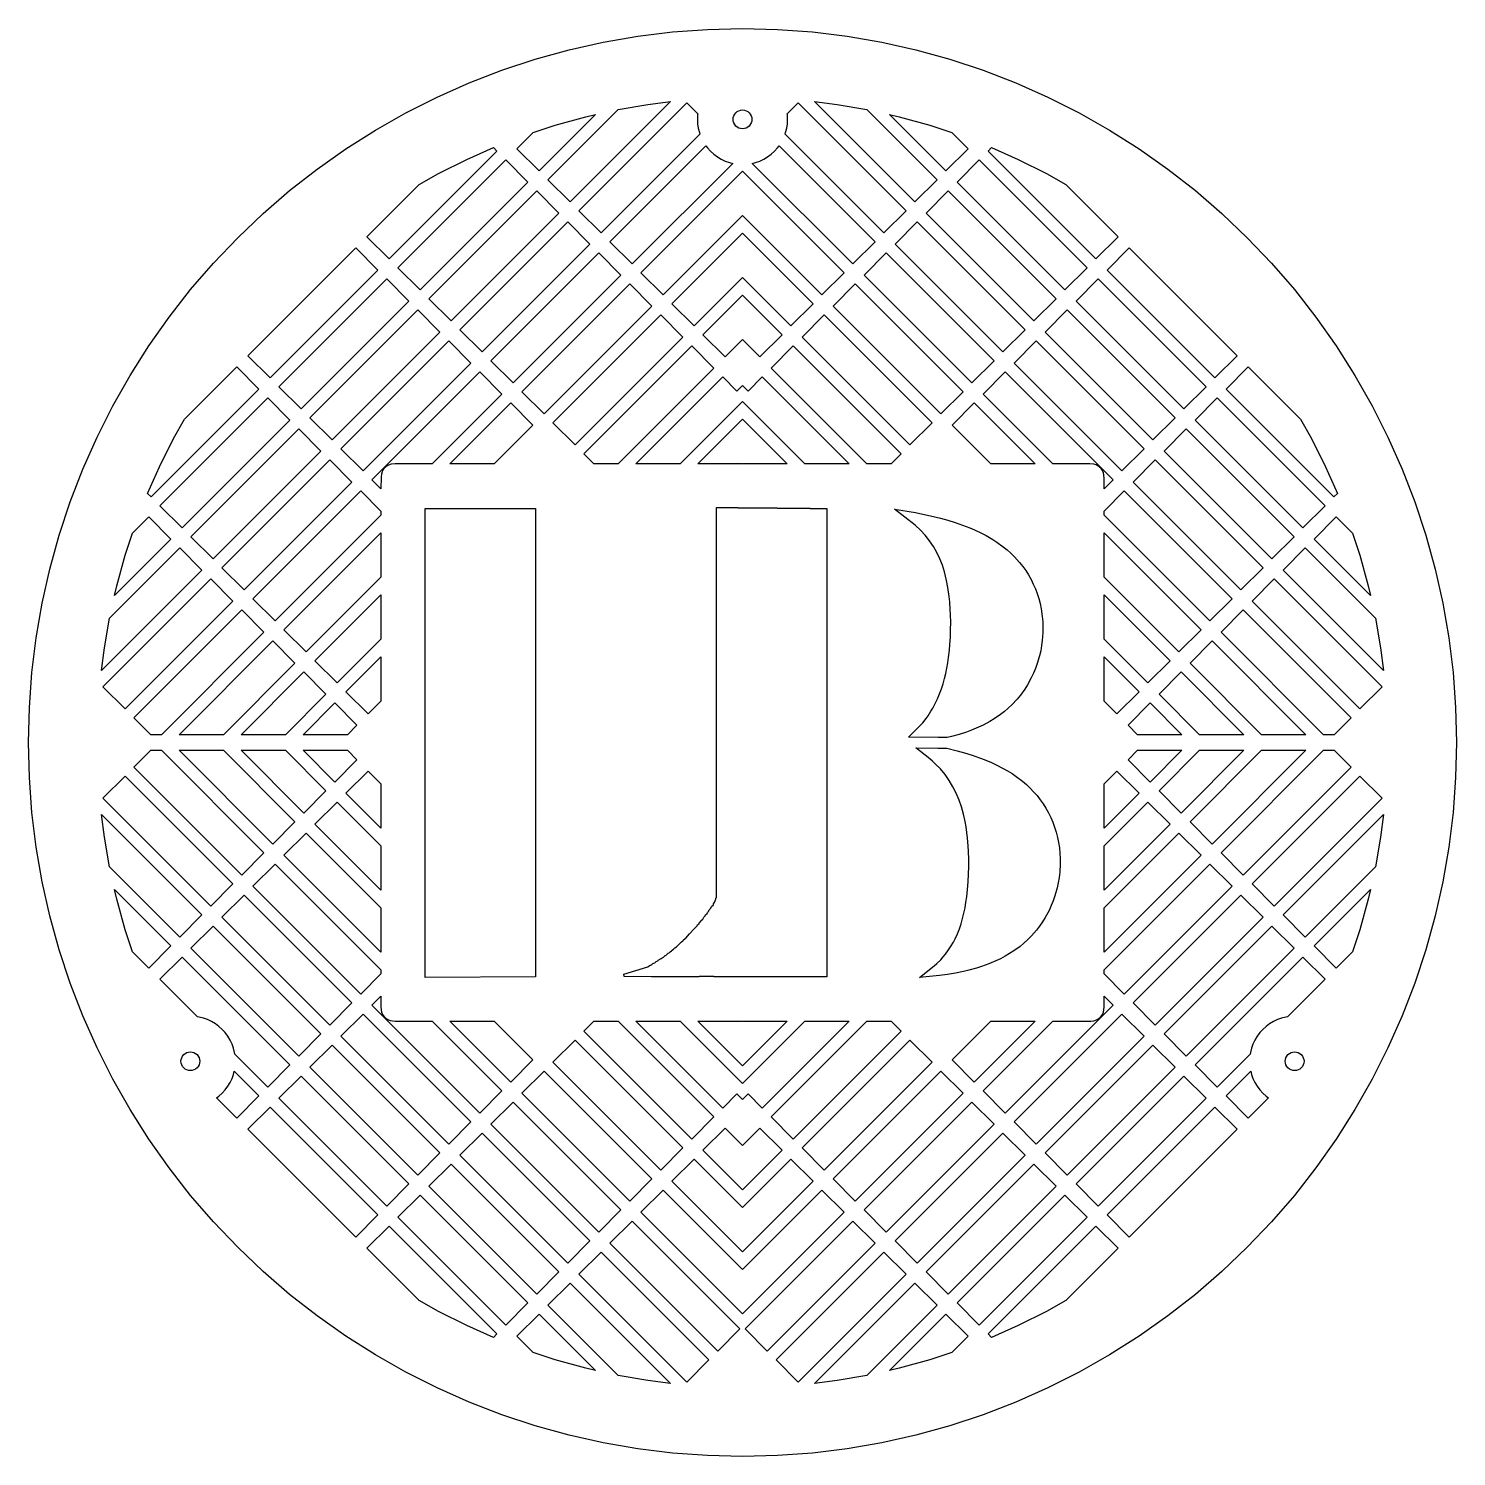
# Model space of a CAD drawing. Header units: millimetres. Extents: x -114 to 114, y -114 to 114.
import ezdxf

# ---------------------------------------------------------------- set-up
doc = ezdxf.new("R2010")
doc.units = ezdxf.units.MM
doc.layers.add('SNIJDEN', color=1, linetype='Continuous')

msp = doc.modelspace()

# ---------------------------------------------------------------- linework, layer by layer
at = {"layer": 'SNIJDEN'}
for points in [[(114, 0), (113.863, -5.594), (113.451, -11.174), (112.766, -16.727), (111.81, -22.24), (110.584, -27.7), (109.091, -33.092), (107.336, -38.405), (105.322, -43.626), (103.055, -48.741), (100.539, -53.739), (97.781, -58.608), (94.788, -63.335), (91.566, -67.91), (88.123, -72.321), (84.468, -76.558), (80.61, -80.61), (76.558, -84.468), (72.321, -88.123), (67.91, -91.566), (63.335, -94.788), (58.608, -97.781), (53.739, -100.539), (48.741, -103.055), (43.626, -105.322), (38.405, -107.336), (33.092, -109.091), (27.7, -110.584), (22.24, -111.81), (16.727, -112.766), (11.174, -113.451), (5.594, -113.863), (0, -114), (-5.594, -113.863), (-11.174, -113.451), (-16.727, -112.766), (-22.24, -111.81), (-27.7, -110.584), (-33.092, -109.091), (-38.405, -107.336), (-43.626, -105.322), (-48.741, -103.055), (-53.739, -100.539), (-58.608, -97.781), (-63.335, -94.788), (-67.91, -91.566), (-72.321, -88.123), (-76.558, -84.468), (-80.61, -80.61), (-84.468, -76.558), (-88.123, -72.321), (-91.566, -67.91), (-94.788, -63.335), (-97.781, -58.608), (-100.539, -53.739), (-103.055, -48.741), (-105.322, -43.626), (-107.336, -38.405), (-109.091, -33.092), (-110.584, -27.7), (-111.81, -22.24), (-112.766, -16.727), (-113.451, -11.174), (-113.863, -5.594), (-114, 0), (-113.863, 5.594), (-113.451, 11.174), (-112.766, 16.727), (-111.81, 22.24), (-110.584, 27.7), (-109.091, 33.092), (-107.336, 38.405), (-105.322, 43.626), (-103.055, 48.741), (-100.539, 53.739), (-97.781, 58.608), (-94.788, 63.335), (-91.566, 67.91), (-88.123, 72.321), (-84.468, 76.558), (-80.61, 80.61), (-76.558, 84.468), (-72.321, 88.123), (-67.91, 91.566), (-63.335, 94.788), (-58.608, 97.781), (-53.739, 100.539), (-48.741, 103.055), (-43.626, 105.322), (-38.405, 107.336), (-33.092, 109.091), (-27.7, 110.584), (-22.24, 111.81), (-16.727, 112.766), (-11.174, 113.451), (-5.594, 113.863), (0, 114), (5.594, 113.863), (11.174, 113.451), (16.727, 112.766), (22.24, 111.81), (27.7, 110.584), (33.092, 109.091), (38.405, 107.336), (43.626, 105.322), (48.741, 103.055), (53.739, 100.539), (58.608, 97.781), (63.335, 94.788), (67.91, 91.566), (72.321, 88.123), (76.558, 84.468), (80.61, 80.61), (84.468, 76.558), (88.123, 72.321), (91.566, 67.91), (94.788, 63.335), (97.781, 58.608), (100.539, 53.739), (103.055, 48.741), (105.322, 43.626), (107.336, 38.405), (109.091, 33.092), (110.584, 27.7), (111.81, 22.24), (112.766, 16.727), (113.451, 11.174), (113.863, 5.594)], [(-19.852, 101.063), (-15.113, 101.885), (-11.515, 102.329), (-27.538, 86.306), (-31.074, 89.842)], [(-7.165, 98.794), (-7.062, 98.095), (-6.89, 97.41), (-6.796, 97.148), (-22.588, 81.356), (-26.124, 84.892), (-8.892, 102.124), (-7.141, 100.373), (-7.165, 100.206), (-7.2, 99.5)], [(0.293, 98.029), (0, 98), (-0.293, 98.029), (-0.574, 98.114), (-0.833, 98.253), (-1.061, 98.439), (-1.247, 98.667), (-1.386, 98.926), (-1.471, 99.207), (-1.5, 99.5), (-1.471, 99.793), (-1.386, 100.074), (-1.247, 100.333), (-1.061, 100.561), (-0.833, 100.747), (-0.574, 100.886), (-0.293, 100.971), (0, 101), (0.293, 100.971), (0.574, 100.886), (0.833, 100.747), (1.061, 100.561), (1.247, 100.333), (1.386, 100.074), (1.471, 99.793), (1.5, 99.5), (1.471, 99.207), (1.386, 98.926), (1.247, 98.667), (1.061, 98.439), (0.833, 98.253), (0.574, 98.114)], [(6.796, 97.148), (6.89, 97.41), (7.062, 98.095), (7.165, 98.794), (7.2, 99.5), (7.165, 100.206), (7.141, 100.373), (8.892, 102.124), (26.124, 84.892), (22.588, 81.356)], [(31.074, 89.842), (27.538, 86.306), (11.515, 102.329), (15.113, 101.885), (19.852, 101.063)], [(-36.023, 94.791), (-33.41, 97.405), (-29.899, 98.565), (-25.027, 99.913), (-23.484, 100.26), (-32.488, 91.256)], [(36.023, 94.791), (32.488, 91.256), (23.484, 100.26), (25.027, 99.913), (29.899, 98.565), (33.41, 97.405)], [(-39.205, 94.438), (-56.438, 77.205), (-59.973, 80.741), (-51.605, 89.11), (-48.554, 90.838), (-44.038, 93.111), (-39.77, 95.003)], [(-2.09, 92.61), (-1.566, 92.479), (-17.639, 76.406), (-21.174, 79.942), (-5.829, 95.287), (-5.566, 94.932), (-5.091, 94.409), (-4.568, 93.934), (-4, 93.513), (-3.394, 93.15), (-2.755, 92.848)], [(5.829, 95.287), (21.174, 79.942), (17.639, 76.406), (1.566, 92.479), (2.09, 92.61), (2.755, 92.848), (3.394, 93.15), (4, 93.513), (4.568, 93.934), (5.091, 94.409), (5.566, 94.932)], [(51.605, 89.11), (59.973, 80.741), (56.438, 77.205), (39.205, 94.438), (39.77, 95.003), (44.038, 93.111), (48.554, 90.838)], [(-51.488, 72.256), (-55.023, 75.791), (-37.791, 93.023), (-34.256, 89.488)], [(-16.225, 74.992), (0, 91.217), (16.225, 74.992), (12.689, 71.457), (0, 84.146), (-12.689, 71.457)], [(34.256, 89.488), (37.791, 93.023), (55.023, 75.791), (51.488, 72.256)], [(-50.074, 70.842), (-32.842, 88.074), (-29.306, 84.538), (-46.538, 67.306)], [(32.842, 88.074), (50.074, 70.842), (46.538, 67.306), (29.306, 84.538)], [(-45.124, 65.892), (-27.892, 83.124), (-24.356, 79.588), (-41.588, 62.356)], [(27.892, 83.124), (45.124, 65.892), (41.588, 62.356), (24.356, 79.588)], [(11.275, 70.043), (7.739, 66.507), (0, 74.246), (-7.739, 66.507), (-11.275, 70.043), (0, 81.317)], [(-75.438, 58.205), (-78.973, 61.741), (-61.741, 78.973), (-58.205, 75.438)], [(-36.639, 57.406), (-40.174, 60.942), (-22.942, 78.174), (-19.406, 74.639)], [(19.406, 74.639), (22.942, 78.174), (40.174, 60.942), (36.639, 57.406)], [(58.205, 75.438), (61.741, 78.973), (78.973, 61.741), (75.438, 58.205)], [(-70.488, 53.256), (-74.023, 56.791), (-56.791, 74.023), (-53.256, 70.488)], [(-35.225, 55.992), (-17.992, 73.225), (-14.457, 69.689), (-31.689, 52.457)], [(31.689, 52.457), (14.457, 69.689), (17.992, 73.225), (35.225, 55.992)], [(53.256, 70.488), (56.791, 74.023), (74.023, 56.791), (70.488, 53.256)], [(-6.325, 65.093), (0, 71.418), (6.325, 65.093), (2.789, 61.557), (0, 64.347), (-2.789, 61.557)], [(-65.538, 48.306), (-69.074, 51.842), (-51.842, 69.074), (-48.306, 65.538)], [(69.074, 51.842), (65.538, 48.306), (48.306, 65.538), (51.842, 69.074)], [(-9.507, 64.739), (-26.739, 47.507), (-30.275, 51.043), (-13.043, 68.275)], [(30.275, 51.043), (26.739, 47.507), (9.507, 64.739), (13.043, 68.275)], [(-64.124, 46.892), (-46.892, 64.124), (-43.356, 60.588), (-60.588, 43.356)], [(43.356, 60.588), (46.892, 64.124), (64.124, 46.892), (60.588, 43.356)], [(-23.732, 44.5), (-25.325, 46.093), (-8.093, 63.325), (-4.557, 59.789), (-19.847, 44.5)], [(8.093, 63.325), (25.325, 46.093), (23.732, 44.5), (19.847, 44.5), (4.557, 59.789)], [(-94.438, 39.205), (-95.003, 39.77), (-93.111, 44.038), (-90.838, 48.554), (-89.11, 51.605), (-80.741, 59.973), (-77.205, 56.438)], [(90.838, 48.554), (93.111, 44.038), (95.003, 39.77), (94.438, 39.205), (77.205, 56.438), (80.741, 59.973), (89.11, 51.605)], [(-56.094, 44.435), (-56.284, 44.387), (-56.647, 44.237), (-56.973, 44.02), (-57.25, 43.742), (-57.468, 43.416), (-57.552, 43.239), (-57.665, 42.864), (-57.721, 42.401), (-57.73, 40.498), (-59.174, 41.942), (-41.942, 59.174), (-38.406, 55.639), (-49.545, 44.5), (-55.436, 44.5)], [(0.884, 56.116), (3.143, 58.375), (17.018, 44.5), (9.947, 44.5), (0, 54.447), (-9.947, 44.5), (-17.018, 44.5), (-3.143, 58.375), (-0.884, 56.116), (0, 57)], [(57.618, 43.054), (57.468, 43.416), (57.367, 43.585), (57.25, 43.742), (56.973, 44.02), (56.647, 44.237), (56.469, 44.321), (56.094, 44.435), (55.436, 44.5), (49.545, 44.5), (38.406, 55.639), (41.942, 59.174), (59.174, 41.942), (57.73, 40.498), (57.73, 42.205), (57.694, 42.67)], [(-89.488, 34.256), (-93.023, 37.791), (-75.791, 55.023), (-72.256, 51.488)], [(72.256, 51.488), (75.791, 55.023), (93.023, 37.791), (89.488, 34.256)], [(-39.646, 44.5), (-46.717, 44.5), (-36.992, 54.225), (-33.457, 50.689)], [(46.717, 44.5), (39.646, 44.5), (33.457, 50.689), (36.992, 54.225)], [(-7.119, 44.5), (0, 51.619), (7.119, 44.5), (0.048, 44.5), (0, 44.548), (-0.048, 44.5)], [(-84.538, 29.306), (-88.074, 32.842), (-70.842, 50.074), (-67.306, 46.538)], [(70.842, 50.074), (88.074, 32.842), (84.538, 29.306), (67.306, 46.538)], [(-83.124, 27.892), (-65.892, 45.124), (-62.356, 41.588), (-79.588, 24.356)], [(79.588, 24.356), (62.356, 41.588), (65.892, 45.124), (83.124, 27.892)], [(-57.73, 36.963), (-57.73, 36.315), (-74.639, 19.406), (-78.174, 22.942), (-60.942, 40.174)], [(57.73, 36.315), (57.73, 36.963), (60.942, 40.174), (78.174, 22.942), (74.639, 19.406)], [(-33.079, 37.343), (-33.079, -37.42), (-50.652, -37.5), (-50.652, 37.343)], [(-11.893, -33.661), (-11.721, -33.593), (-11.569, -33.421), (-11.34, -33.288), (-11.226, -33.135), (-10.997, -32.983), (-10.807, -32.793), (-10.525, -32.605), (-9.968, -32.049), (-9.835, -31.954), (-9.759, -31.84), (-9.53, -31.669), (-9.454, -31.554), (-9.161, -31.284), (-9.073, -31.24), (-8.455, -30.558), (-8.357, -30.428), (-7.854, -29.897), (-7.778, -29.783), (-7.311, -29.316), (-7.233, -29.29), (-7.168, -29.097), (-6.94, -28.887), (-6.921, -28.83), (-6.572, -28.438), (-6.54, -28.373), (-6.349, -28.183), (-6.178, -27.897), (-5.968, -27.668), (-5.892, -27.516), (-5.663, -27.287), (-5.609, -27.152), (-5.416, -26.982), (-5.301, -26.735), (-5.195, -26.613), (-5.073, -26.43), (-4.959, -26.201), (-4.654, -25.935), (-4.654, -25.763), (-4.425, -25.458), (-4.336, -25.13), (-4.273, -25.02), (-4.273, -24.868), (-4.177, -24.773), (-4.177, -24.677), (-4.158, -24.658), (-4.158, 37.5), (-0.71, 37.5), (-0.691, 37.481), (1.918, 37.481), (1.937, 37.462), (5.519, 37.462), (5.538, 37.443), (7.995, 37.443), (8.014, 37.424), (10.491, 37.424), (10.51, 37.405), (10.776, 37.405), (10.795, 37.386), (13.443, 37.364), (13.443, -37.402), (-4.539, -37.402), (-4.558, -37.383), (-6.921, -37.383), (-6.94, -37.402), (-14.554, -37.402), (-18.911, -37.379), (-18.967, -37.007), (-15.112, -35.802), (-14.867, -35.585), (-14.655, -35.555), (-14.598, -35.517), (-14.521, -35.498), (-14.293, -35.288), (-13.988, -35.174), (-13.778, -34.983), (-13.499, -34.844), (-13.455, -34.755), (-12.964, -34.509), (-12.845, -34.374), (-12.616, -34.259), (-12.426, -34.069), (-12.331, -34.031), (-12.293, -33.993), (-12.197, -33.955), (-12.14, -33.897), (-12.083, -33.878)], [(45.666, 26.754), (46.069, 26.041), (46.435, 25.306), (46.763, 24.55), (47.054, 23.775), (47.305, 22.984), (47.517, 22.177), (47.689, 21.357), (47.872, 20.109), (47.943, 19.268), (47.973, 18.423), (47.963, 17.577), (47.873, 16.31), (47.763, 15.47), (47.614, 14.639), (47.425, 13.817), (47.072, 12.609), (46.79, 11.822), (46.472, 11.054), (46.119, 10.305), (45.525, 9.224), (45.087, 8.532), (44.372, 7.544), (43.857, 6.919), (43.031, 6.035), (42.447, 5.481), (41.836, 4.957), (41.2, 4.463), (40.203, 3.777), (39.512, 3.356), (38.437, 2.777), (37.698, 2.427), (36.559, 1.95), (35.782, 1.664), (34.594, 1.281), (33.384, 0.948), (32.659, 0.78), (31.231, 0.785), (26.487, 0.853), (28.393, 2.738), (28.772, 3.159), (29.304, 3.82), (29.635, 4.278), (30.098, 4.987), (30.384, 5.473), (30.781, 6.219), (31.141, 6.984), (31.465, 7.767), (31.757, 8.564), (32.016, 9.375), (32.246, 10.199), (32.448, 11.034), (32.624, 11.879), (32.775, 12.734), (32.903, 13.598), (33.04, 14.761), (33.119, 15.64), (33.195, 16.82), (33.237, 18.005), (33.246, 19.191), (33.223, 20.376), (33.182, 21.262), (33.097, 22.435), (33.007, 23.306), (32.805, 24.74), (32.59, 25.865), (32.248, 27.238), (31.909, 28.305), (31.506, 29.341), (31.035, 30.342), (30.492, 31.305), (29.875, 32.226), (29.182, 33.1), (28.417, 33.921), (27.584, 34.684), (24.283, 37.259), (27.605, 36.714), (28.815, 36.478), (30.014, 36.214), (31.603, 35.817), (32.788, 35.485), (33.965, 35.119), (35.132, 34.716), (36.285, 34.272), (37.043, 33.95), (38.159, 33.425), (38.886, 33.046), (39.948, 32.43), (40.634, 31.986), (41.623, 31.269), (42.254, 30.757), (42.86, 30.216), (43.439, 29.647), (44.253, 28.743), (44.757, 28.105), (45.229, 27.442)], [(-94.791, 36.023), (-91.256, 32.488), (-100.26, 23.484), (-99.913, 25.027), (-98.565, 29.899), (-97.405, 33.41)], [(94.791, 36.023), (97.405, 33.41), (98.565, 29.899), (99.913, 25.027), (100.26, 23.484), (91.256, 32.488)], [(-57.73, 33.486), (-57.73, 26.415), (-69.689, 14.457), (-73.225, 17.992)], [(57.73, 26.415), (57.73, 33.486), (73.225, 17.992), (69.689, 14.457)], [(-101.885, 15.113), (-101.063, 19.852), (-89.842, 31.074), (-86.306, 27.538), (-102.329, 11.515)], [(101.885, 15.113), (102.329, 11.515), (86.306, 27.538), (89.842, 31.074), (101.063, 19.852)], [(-102.124, 8.892), (-84.892, 26.124), (-81.356, 22.588), (-98.588, 5.356)], [(102.124, 8.892), (98.588, 5.356), (81.356, 22.588), (84.892, 26.124)], [(-57.73, 16.516), (-64.739, 9.507), (-68.275, 13.043), (-57.73, 23.587)], [(57.73, 16.516), (57.73, 23.587), (68.275, 13.043), (64.739, 9.507)], [(-79.942, 21.174), (-76.406, 17.639), (-92.795, 1.25), (-94.482, 1.25), (-97.174, 3.942)], [(94.482, 1.25), (92.795, 1.25), (76.406, 17.639), (79.942, 21.174), (97.174, 3.942)], [(-74.992, 16.225), (-71.457, 12.689), (-82.896, 1.25), (-89.967, 1.25)], [(71.457, 12.689), (74.992, 16.225), (89.967, 1.25), (82.896, 1.25)], [(-57.73, 6.616), (-59.789, 4.557), (-63.325, 8.093), (-57.73, 13.687)], [(57.73, 6.616), (57.73, 13.687), (63.325, 8.093), (59.789, 4.557)], [(-72.996, 1.25), (-80.067, 1.25), (-70.043, 11.275), (-66.507, 7.739)], [(66.507, 7.739), (70.043, 11.275), (80.067, 1.25), (72.996, 1.25)], [(-63.097, 1.25), (-70.168, 1.25), (-65.093, 6.325), (-61.557, 2.789)], [(61.557, 2.789), (65.093, 6.325), (70.168, 1.25), (63.097, 1.25)], [(-94.482, -1.25), (-92.795, -1.25), (-76.406, -17.639), (-79.942, -21.174), (-97.174, -3.942)], [(-71.457, -12.689), (-74.992, -16.225), (-89.967, -1.25), (-82.896, -1.25)], [(-72.996, -1.25), (-66.507, -7.739), (-70.043, -11.275), (-80.067, -1.25)], [(-61.557, -2.789), (-65.093, -6.325), (-70.168, -1.25), (-63.097, -1.25)], [(36.115, -19.826), (36.114, -18.607), (36.08, -17.389), (36.032, -16.477), (35.933, -15.268), (35.831, -14.367), (35.702, -13.474), (35.544, -12.59), (35.285, -11.429), (34.966, -10.292), (34.582, -9.183), (34.129, -8.106), (33.605, -7.067), (33.009, -6.07), (32.34, -5.119), (31.599, -4.221), (30.79, -3.381), (30.361, -2.985), (29.915, -2.606), (27.688, -0.864), (31.215, -0.915), (32.62, -0.92), (34.267, -1.328), (35.464, -1.665), (36.653, -2.035), (37.832, -2.442), (38.609, -2.736), (39.759, -3.216), (40.513, -3.563), (41.619, -4.129), (42.338, -4.537), (43.039, -4.973), (43.72, -5.435), (44.701, -6.181), (45.325, -6.715), (45.923, -7.277), (46.492, -7.867), (47.031, -8.486), (47.539, -9.133), (48.013, -9.806), (48.453, -10.505), (48.858, -11.229), (49.225, -11.975), (49.553, -12.743), (49.843, -13.531), (50.093, -14.336), (50.303, -15.156), (50.471, -15.989), (50.598, -16.832), (50.684, -17.684), (50.728, -18.54), (50.73, -19.4), (50.656, -20.688), (50.555, -21.542), (50.414, -22.389), (50.232, -23.227), (49.887, -24.461), (49.608, -25.264), (49.293, -26.05), (48.941, -26.816), (48.346, -27.923), (47.908, -28.631), (47.437, -29.313), (46.935, -29.967), (46.125, -30.895), (45.55, -31.476), (44.948, -32.028), (44.32, -32.548), (43.334, -33.272), (42.648, -33.717), (41.942, -34.132), (41.216, -34.517), (40.093, -35.042), (39.324, -35.357), (38.144, -35.782), (37.34, -36.035), (36.115, -36.371), (35.285, -36.567), (34.027, -36.824), (32.756, -37.036), (31.478, -37.204), (28.274, -37.513), (30.605, -35.665), (31.03, -35.287), (31.643, -34.678), (32.032, -34.248), (32.402, -33.801), (32.92, -33.1), (33.239, -32.616), (33.68, -31.868), (33.947, -31.356), (34.31, -30.569), (34.63, -29.764), (34.909, -28.942), (35.15, -28.105), (35.356, -27.255), (35.531, -26.393), (35.679, -25.521), (35.801, -24.639), (35.93, -23.451), (36.023, -22.251), (36.085, -21.041)], [(65.093, -6.325), (61.557, -2.789), (63.097, -1.25), (70.168, -1.25)], [(66.507, -7.739), (72.996, -1.25), (80.067, -1.25), (70.043, -11.275)], [(74.992, -16.225), (71.457, -12.689), (82.896, -1.25), (89.967, -1.25)], [(79.942, -21.174), (76.406, -17.639), (92.795, -1.25), (94.482, -1.25), (97.174, -3.942)], [(-57.73, -13.687), (-63.325, -8.093), (-59.789, -4.557), (-57.73, -6.616)], [(63.325, -8.093), (57.73, -13.687), (57.73, -6.616), (59.789, -4.557)], [(-81.356, -22.588), (-84.892, -26.124), (-102.124, -8.892), (-98.588, -5.356)], [(98.588, -5.356), (102.124, -8.892), (84.892, -26.124), (81.356, -22.588)], [(-57.73, -16.516), (-57.73, -23.587), (-68.275, -13.043), (-64.739, -9.507)], [(57.73, -23.587), (57.73, -16.516), (64.739, -9.507), (68.275, -13.043)], [(-89.842, -31.074), (-101.063, -19.852), (-101.885, -15.113), (-102.329, -11.515), (-86.306, -27.538)], [(86.306, -27.538), (102.329, -11.515), (101.885, -15.113), (101.063, -19.852), (89.842, -31.074)], [(-57.73, -26.415), (-57.73, -33.486), (-73.225, -17.992), (-69.689, -14.457)], [(57.73, -26.415), (69.689, -14.457), (73.225, -17.992), (57.73, -33.486)], [(-57.73, -36.315), (-57.73, -36.963), (-60.942, -40.174), (-78.174, -22.942), (-74.639, -19.406)], [(57.73, -36.963), (57.73, -36.315), (74.639, -19.406), (78.174, -22.942), (60.942, -40.174)], [(-91.256, -32.488), (-94.791, -36.023), (-97.405, -33.41), (-98.565, -29.899), (-99.913, -25.027), (-100.26, -23.484)], [(-79.588, -24.356), (-62.356, -41.588), (-65.892, -45.124), (-83.124, -27.892)], [(62.356, -41.588), (79.588, -24.356), (83.124, -27.892), (65.892, -45.124)], [(94.791, -36.023), (91.256, -32.488), (100.26, -23.484), (99.913, -25.027), (98.565, -29.899), (97.405, -33.41)], [(-70.842, -50.074), (-88.074, -32.842), (-84.538, -29.306), (-67.306, -46.538)], [(67.306, -46.538), (84.538, -29.306), (88.074, -32.842), (70.842, -50.074)], [(-84.767, -44.55), (-85.406, -44.248), (-86.071, -44.01), (-86.757, -43.838), (-87.015, -43.8), (-93.023, -37.791), (-89.488, -34.256), (-72.256, -51.488), (-75.791, -55.023), (-81.061, -49.753), (-81.1, -49.495), (-81.271, -48.81), (-81.509, -48.145), (-81.812, -47.506), (-82.175, -46.9), (-82.596, -46.332), (-83.07, -45.809), (-83.594, -45.334), (-84.161, -44.913)], [(81.509, -48.145), (81.271, -48.81), (81.1, -49.495), (81.061, -49.753), (75.791, -55.023), (72.256, -51.488), (89.488, -34.256), (93.023, -37.791), (87.015, -43.8), (86.757, -43.838), (86.071, -44.01), (85.406, -44.248), (84.767, -44.55), (84.161, -44.913), (83.594, -45.334), (83.07, -45.809), (82.596, -46.332), (82.175, -46.9), (81.812, -47.506)], [(-57.367, -43.585), (-57.118, -43.888), (-56.815, -44.137), (-56.647, -44.237), (-56.284, -44.387), (-55.9, -44.464), (-55.436, -44.5), (-49.545, -44.5), (-38.406, -55.639), (-41.942, -59.174), (-59.174, -41.942), (-57.73, -40.498), (-57.73, -42.205), (-57.694, -42.67), (-57.618, -43.054), (-57.468, -43.416)], [(56.815, -44.137), (57.118, -43.888), (57.367, -43.585), (57.468, -43.416), (57.618, -43.054), (57.694, -42.67), (57.73, -42.205), (57.73, -40.498), (59.174, -41.942), (41.942, -59.174), (38.406, -55.639), (49.545, -44.5), (55.632, -44.49), (56.094, -44.435), (56.284, -44.387), (56.647, -44.237)], [(-46.892, -64.124), (-64.124, -46.892), (-60.588, -43.356), (-43.356, -60.588)], [(-46.717, -44.5), (-39.646, -44.5), (-33.457, -50.689), (-36.992, -54.225)], [(-8.093, -63.325), (-25.325, -46.093), (-23.732, -44.5), (-19.847, -44.5), (-4.557, -59.789)], [(-9.947, -44.5), (0, -54.447), (9.947, -44.5), (17.018, -44.5), (3.143, -58.375), (0.884, -56.116), (0, -57), (-0.884, -56.116), (-3.143, -58.375), (-17.018, -44.5)], [(7.119, -44.5), (0, -51.619), (-7.119, -44.5), (-0.048, -44.5), (0, -44.548), (0.048, -44.5)], [(8.093, -63.325), (4.557, -59.789), (19.847, -44.5), (23.732, -44.5), (25.325, -46.093)], [(36.992, -54.225), (33.457, -50.689), (39.646, -44.5), (46.717, -44.5)], [(60.588, -43.356), (64.124, -46.892), (46.892, -64.124), (43.356, -60.588)], [(-30.275, -51.043), (-26.739, -47.507), (-9.507, -64.739), (-13.043, -68.275)], [(26.739, -47.507), (30.275, -51.043), (13.043, -68.275), (9.507, -64.739)], [(-87.869, -52.371), (-88.161, -52.4), (-88.454, -52.371), (-88.735, -52.286), (-88.995, -52.147), (-89.222, -51.961), (-89.409, -51.733), (-89.547, -51.474), (-89.633, -51.193), (-89.661, -50.9), (-89.633, -50.607), (-89.547, -50.326), (-89.409, -50.067), (-89.222, -49.839), (-88.995, -49.653), (-88.735, -49.514), (-88.454, -49.429), (-88.161, -49.4), (-87.869, -49.429), (-87.587, -49.514), (-87.328, -49.653), (-87.101, -49.839), (-86.914, -50.067), (-86.776, -50.326), (-86.69, -50.607), (-86.661, -50.9), (-86.69, -51.193), (-86.776, -51.474), (-86.914, -51.733), (-87.101, -51.961), (-87.328, -52.147), (-87.587, -52.286)], [(-48.306, -65.538), (-51.842, -69.074), (-69.074, -51.842), (-65.538, -48.306)], [(65.538, -48.306), (69.074, -51.842), (51.842, -69.074), (48.306, -65.538)], [(88.454, -52.371), (88.161, -52.4), (87.869, -52.371), (87.587, -52.286), (87.328, -52.147), (87.101, -51.961), (86.914, -51.733), (86.776, -51.474), (86.69, -51.193), (86.661, -50.9), (86.69, -50.607), (86.776, -50.326), (86.914, -50.067), (87.101, -49.839), (87.328, -49.653), (87.587, -49.514), (87.869, -49.429), (88.161, -49.4), (88.454, -49.429), (88.735, -49.514), (88.995, -49.653), (89.222, -49.839), (89.409, -50.067), (89.547, -50.326), (89.633, -50.607), (89.661, -50.9), (89.633, -51.193), (89.547, -51.474), (89.409, -51.733), (89.222, -51.961), (88.995, -52.147), (88.735, -52.286)], [(-81.271, -52.99), (-81.148, -52.496), (-77.205, -56.438), (-80.741, -59.973), (-83.97, -56.745), (-83.594, -56.466), (-83.07, -55.991), (-82.596, -55.468), (-82.175, -54.9), (-81.812, -54.294), (-81.509, -53.655)], [(-53.256, -70.488), (-56.791, -74.023), (-74.023, -56.791), (-70.488, -53.256)], [(-14.457, -69.689), (-17.992, -73.225), (-35.225, -55.992), (-31.689, -52.457)], [(31.689, -52.457), (35.225, -55.992), (17.992, -73.225), (14.457, -69.689)], [(56.791, -74.023), (53.256, -70.488), (70.488, -53.256), (74.023, -56.791)], [(83.07, -55.991), (83.594, -56.466), (83.97, -56.745), (80.741, -59.973), (77.205, -56.438), (81.148, -52.496), (81.271, -52.99), (81.509, -53.655), (81.812, -54.294), (82.175, -54.9), (82.596, -55.468)], [(-58.205, -75.438), (-61.741, -78.973), (-78.973, -61.741), (-75.438, -58.205)], [(-19.406, -74.639), (-22.942, -78.174), (-40.174, -60.942), (-36.639, -57.406)], [(36.639, -57.406), (40.174, -60.942), (22.942, -78.174), (19.406, -74.639)], [(75.438, -58.205), (78.973, -61.741), (61.741, -78.973), (58.205, -75.438)], [(6.325, -65.093), (0, -71.418), (-6.325, -65.093), (-2.789, -61.557), (0, -64.347), (2.789, -61.557)], [(-24.356, -79.588), (-27.892, -83.124), (-45.124, -65.892), (-41.588, -62.356)], [(27.892, -83.124), (24.356, -79.588), (41.588, -62.356), (45.124, -65.892)], [(-46.538, -67.306), (-29.306, -84.538), (-32.842, -88.074), (-50.074, -70.842)], [(11.275, -70.043), (0, -81.317), (-11.275, -70.043), (-7.739, -66.507), (0, -74.246), (7.739, -66.507)], [(29.306, -84.538), (46.538, -67.306), (50.074, -70.842), (32.842, -88.074)], [(-34.256, -89.488), (-37.791, -93.023), (-55.023, -75.791), (-51.488, -72.256)], [(12.689, -71.457), (16.225, -74.992), (0, -91.217), (-16.225, -74.992), (-12.689, -71.457), (0, -84.146)], [(34.256, -89.488), (51.488, -72.256), (55.023, -75.791), (37.791, -93.023)], [(-39.205, -94.438), (-39.77, -95.003), (-44.038, -93.111), (-48.554, -90.838), (-51.605, -89.11), (-59.973, -80.741), (-56.438, -77.205)], [(-21.174, -79.942), (-17.639, -76.406), (-0.406, -93.639), (-3.942, -97.174)], [(21.174, -79.942), (3.942, -97.174), (0.406, -93.639), (17.639, -76.406)], [(48.554, -90.838), (44.038, -93.111), (39.77, -95.003), (39.205, -94.438), (56.438, -77.205), (59.973, -80.741), (51.605, -89.11)], [(-5.356, -98.588), (-8.892, -102.124), (-26.124, -84.892), (-22.588, -81.356)], [(22.588, -81.356), (26.124, -84.892), (8.892, -102.124), (5.356, -98.588)], [(-31.074, -89.842), (-27.538, -86.306), (-11.515, -102.329), (-15.113, -101.885), (-19.852, -101.063)], [(31.074, -89.842), (19.852, -101.063), (15.113, -101.885), (11.515, -102.329), (27.538, -86.306)], [(-36.023, -94.791), (-32.488, -91.256), (-23.484, -100.26), (-25.027, -99.913), (-29.899, -98.565), (-33.41, -97.405)], [(32.488, -91.256), (36.023, -94.791), (33.41, -97.405), (29.899, -98.565), (25.027, -99.913), (23.484, -100.26)]]:
    msp.add_lwpolyline(points, close=True, dxfattribs=at)

doc.saveas('drawing.dxf')
